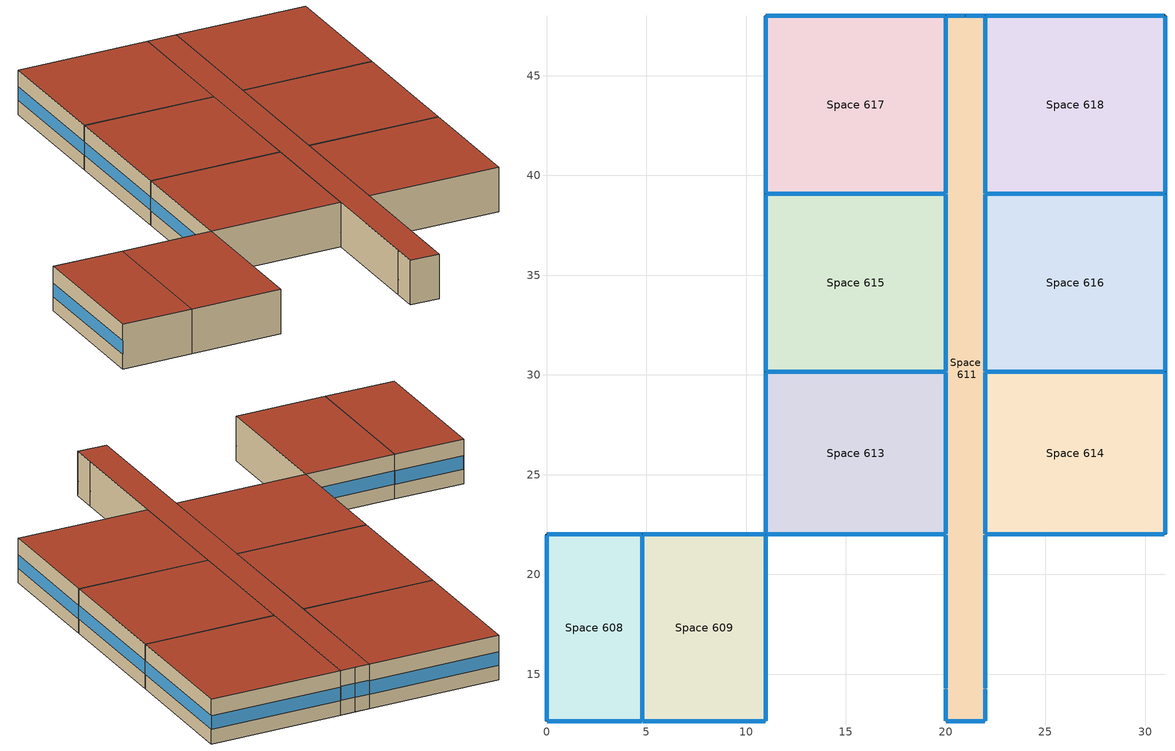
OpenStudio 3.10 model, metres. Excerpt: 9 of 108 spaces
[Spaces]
Space 608
 floor to Space 508: 4.81,22 4.81,12.64 0,12.64 0,22 z15.24
 wall outside: 4.81,22 0,22 0,12.64 z15.24:18.29
 wall to Space 607: 0,12.64 4.81,12.64 z15.24:18.29
 wall to Space 609: 4.81,12.64 4.81,22 z15.24:18.29
 window inside: 0.03,12.64 4.78,12.64 / 4.81,12.67 4.81,21.97 z16.24:17.16
 window: 4.78,22 0.03,22 / 0,21.97 0,12.67 z16.24:17.16
 roof outside: 4.81,12.64 4.81,22 0,22 0,12.64 z18.29
Space 609
 floor to Space 509: 11,22 11,12.64 4.81,12.64 4.81,22 z15.24
 wall outside: 11,22 4.81,22 z15.24:18.29
 wall to Space 607: 4.81,12.64 11,12.64 z15.24:18.29
 wall to Space 610: 11,12.64 11,22 z15.24:18.29
 window inside: 4.83,12.64 10.97,12.64 / 11,12.67 11,21.97 z16.24:17.16
 window: 10.97,22 4.83,22 z16.24:17.16
 roof outside: 11,12.64 11,22 4.81,22 4.81,12.64 z18.29
Space 611
 floor to Space 511: 22,48 22,12.64 20,12.64 20,48 z15.24
 wall outside: 22,48 21,48 20,48 z15.24:18.29
 wall to Space 607: 20,12.64 22,12.64 z15.24:18.29
 wall to Space 610: 20,22 20,14.28 20,12.64 z15.24:18.29
 wall to Space 613: 20,30.15 20,22 z15.24:18.29
 wall to Space 615: 20,39.07 20,30.15 z15.24:18.29
 wall to Space 617: 20,48 20,39.07 z15.24:18.29
 wall to Space 618: 22,39.07 22,48 z15.24:18.29
 wall to Space 616: 22,30.15 22,39.07 z15.24:18.29
 wall to Space 614: 22,22 22,30.15 z15.24:18.29
 wall to Space 612: 22,12.64 22,14.28 22,22 z15.24:18.29
 window inside: 22,30.17 22,39.05 / 20,30.12 20,22.03 / 20,39.05 20,30.17 / 20,47.97 20,39.1 / 22,22.03 22,30.12 / 22,14.31 22,21.97 / 20,21.97 20,14.31 / 22,39.1 22,47.97 z16.24:17.16; 22,12.67 22,14.25 / 20.03,12.64 21.97,12.64 / 20,14.25 20,12.67 z16.24:17.18
 window: 20.97,48 20.03,48 / 21.97,48 21.03,48 z16.24:17.2
 roof outside: 22,12.64 22,48 20,48 20,12.64 z18.29
Space 613
 floor to Space 513: 20,30.15 20,22 11,22 11,30.15 z15.24
 wall outside: 11,30.15 11,22 z15.24:18.29
 wall to Space 610: 11,22 20,22 z15.24:18.29
 wall to Space 615: 20,30.15 11,30.15 z15.24:18.29
 window inside: 19.97,30.15 11.03,30.15 / 11.03,22 19.97,22 z16.24:17.16
 window: 11,30.12 11,22.03 z16.24:17.16
 roof outside: 20,22 20,30.15 11,30.15 11,22 z18.29
Space 614
 floor to Space 514: 31,30.15 31,22 22,22 22,30.15 z15.24
 wall outside: 31,22 31,30.15 z15.24:18.29
 wall to Space 612: 22,22 31,22 z15.24:18.29
 wall to Space 616: 31,30.15 22,30.15 z15.24:18.29
 window: 31,22.03 31,30.12 z16.24:17.16
 window inside: 22.03,22 30.97,22 / 30.97,30.15 22.03,30.15 z16.24:17.16
 roof outside: 31,22 31,30.15 22,30.15 22,22 z18.29
Space 615
 floor to Space 515: 20,39.07 20,30.15 11,30.15 11,39.07 z15.24
 wall outside: 11,39.07 11,30.15 z15.24:18.29
 wall to Space 617: 20,39.07 11,39.07 z15.24:18.29
 window inside: 19.97,39.07 11.03,39.07 z16.24:17.16
 window: 11,39.05 11,30.17 z16.24:17.16
 roof outside: 20,30.15 20,39.07 11,39.07 11,30.15 z18.29
Space 616
 floor to Space 516: 31,39.07 31,30.15 22,30.15 22,39.07 z15.24
 wall outside: 31,30.15 31,39.07 z15.24:18.29
 wall to Space 618: 31,39.07 22,39.07 z15.24:18.29
 window: 31,30.17 31,39.05 z16.24:17.16
 window inside: 30.97,39.07 22.03,39.07 z16.24:17.16
 roof outside: 31,30.15 31,39.07 22,39.07 22,30.15 z18.29
Space 617
 floor to Space 517: 20,48 20,39.07 11,39.07 11,48 z15.24
 wall outside: 20,48 11,48 11,39.07 z15.24:18.29
 window: 11,47.97 11,39.1 / 19.97,48 11.03,48 z16.24:17.16
 roof outside: 20,39.07 20,48 11,48 11,39.07 z18.29
Space 618
 floor to Space 518: 31,48 31,39.07 22,39.07 22,48 z15.24
 wall outside: 31,39.07 31,48 22,48 z15.24:18.29
 window: 30.97,48 22.03,48 / 31,39.1 31,47.97 z16.24:17.16
 roof outside: 31,39.07 31,48 22,48 22,39.07 z18.29
[SizingPeriod:DesignDay] Barometric Pressure {Pa}=100893; Rain Indicator=No; Snow Indicator=No; Day of Month=21; Daylight Saving Time Indicator=No; Dry-Bulb Temperature Range Modifier Type=DefaultMultipliers
Name | Maximum Dry-Bulb Temperature {C} | Daily Dry-Bulb Temperature Range {deltaC} | Wind Speed {m/s} | Wind Direction {deg} | Month | Day Type | Humidity Condition Type | Wetbulb or DewPoint at Maximum Dry-Bulb {C} | Solar Model Indicator | ASHRAE Clear Sky Optical Depth for Beam Irradiance | ASHRAE Clear Sky Optical Depth for Diffuse Irradiance | Enthalpy at Maximum Dry-Bulb {J/kg} | Sky Clearness
Montreal Int'l Ann Clg .4% Condns WB=>MDB | 28.1 | 9.3 | 4.9 | 220 | 7 | SummerDesignDay | Wetbulb | 23.2 | ASHRAETau | 0.465 | 1.966
Montreal Int'l Ann Clg .4% Condns DP=>MDB | 26 | 9.3 | 4.9 | 220 | 7 | SummerDesignDay | Dewpoint | 21.6 | ASHRAETau | 0.465 | 1.966
Montreal Int'l Ann Clg .4% Condns Enth=>MDB | 28.1 | 9.3 | 4.9 | 220 | 7 | SummerDesignDay | Enthalpy | 23 | ASHRAETau | 0.465 | 1.966 | 69300
Montreal Int'l Ann Htg 99% Condns DB | -21.1 | 0 | 3.9 | 260 | 1 | WinterDesignDay | Wetbulb | -21.1 | ASHRAEClearSky |  |  |  | 0
Montreal Int'l Ann Hum_n 99% Condns DP=>MCDB | -20.6 | 0 | 3.9 | 260 | 1 | WinterDesignDay | Dewpoint | -27.9 | ASHRAEClearSky |  |  |  | 0
Montreal Int'l Ann Htg Wind 99% Condns WS=>MCDB | -7.9 | 0 | 11.5 | 260 | 1 | WinterDesignDay | Wetbulb | -7.9 | ASHRAEClearSky |  |  |  | 0
Montreal Int'l Ann Clg 1% Condns DB=>MWB | 28.5 | 9.3 | 4.9 | 220 | 7 | SummerDesignDay | Wetbulb | 21.1 | ASHRAETau | 0.465 | 1.966
Montreal Int'l Ann Clg 2% Condns DB=>MWB | 27.1 | 9.3 | 4.9 | 220 | 7 | SummerDesignDay | Wetbulb | 20.2 | ASHRAETau | 0.465 | 1.966
Montreal Int'l Ann Clg 1% Condns WB=>MDB | 26.6 | 9.3 | 4.9 | 220 | 7 | SummerDesignDay | Wetbulb | 22.2 | ASHRAETau | 0.465 | 1.966
Montreal Int'l Ann Clg 2% Condns WB=>MDB | 25.6 | 9.3 | 4.9 | 220 | 7 | SummerDesignDay | Wetbulb | 21.4 | ASHRAETau | 0.465 | 1.966
Montreal Int'l Ann Clg 1% Condns DP=>MDB | 25.2 | 9.3 | 4.9 | 220 | 7 | SummerDesignDay | Dewpoint | 20.7 | ASHRAETau | 0.465 | 1.966
Montreal Int'l Ann Clg 2% Condns DP=>MDB | 24.2 | 9.3 | 4.9 | 220 | 7 | SummerDesignDay | Dewpoint | 19.8 | ASHRAETau | 0.465 | 1.966
Montreal Int'l Ann Clg 1% Condns Enth=>MDB | 26.7 | 9.3 | 4.9 | 220 | 7 | SummerDesignDay | Enthalpy | 23 | ASHRAETau | 0.465 | 1.966 | 65500
Montreal Int'l Ann Clg 2% Condns Enth=>MDB | 25.6 | 9.3 | 4.9 | 220 | 7 | SummerDesignDay | Enthalpy | 23 | ASHRAETau | 0.465 | 1.966 | 62300
[Zone equipment]
Thermal Zone 90: Elec Baseboard 14, PTHP 14
Thermal Zone 91: Elec Baseboard 34, PTHP 34
Thermal Zone 92: Elec Baseboard 20, PTHP 20
Thermal Zone 93: Elec Baseboard 31, PTHP 31
Thermal Zone 94: Elec Baseboard 37, PTHP 37
Thermal Zone 95: Elec Baseboard 39, PTHP 39
Thermal Zone 96: Elec Baseboard 23, PTHP 23
Thermal Zone 97: Elec Baseboard 21, PTHP 21
Thermal Zone 98: Elec Baseboard 18, PTHP 18
Thermal Zone 99: Elec Baseboard 10, PTHP 10
Thermal Zone 100: Elec Baseboard 12, PTHP 127
Thermal Zone 101: Elec Baseboard 25, PTHP 124
Thermal Zone 102: Elec Baseboard 24, PTHP 125
Thermal Zone 103: Elec Baseboard 13, PTHP 126
Thermal Zone 104: Elec Baseboard 22, PTHP 123
Thermal Zone 105: Elec Baseboard 27, PTHP 111
Thermal Zone 106: Elec Baseboard 28, PTHP 110
Thermal Zone 107: Elec Baseboard 35, PTHP 109
Thermal Zone 108: Elec Baseboard 36, PTHP 108
[ZoneHVAC:Baseboard:Convective:Electric] Availability Schedule=Always On Discrete hvac_library; Nominal Capacity {W}=autosize; Efficiency=1
Elec Baseboard; Elec Baseboard 1; Elec Baseboard 2; Elec Baseboard 3; Elec Baseboard 4; Elec Baseboard 5; Elec Baseboard 6; Elec Baseboard 7; Elec Baseboard 8; Elec Baseboard 9; Elec Baseboard 10; Elec Baseboard 11; Elec Baseboard 12; Elec Baseboard 13; Elec Baseboard 14; Elec Baseboard 15; Elec Baseboard 16; Elec Baseboard 17; Elec Baseboard 18; Elec Baseboard 19; Elec Baseboard 20; Elec Baseboard 21; Elec Baseboard 22; Elec Baseboard 23; Elec Baseboard 24; Elec Baseboard 25; Elec Baseboard 26; Elec Baseboard 27; Elec Baseboard 28; Elec Baseboard 29; Elec Baseboard 30; Elec Baseboard 31; Elec Baseboard 32; Elec Baseboard 33; Elec Baseboard 34; Elec Baseboard 35; Elec Baseboard 36; Elec Baseboard 37; Elec Baseboard 38; Elec Baseboard 39; Elec Baseboard 40; Elec Baseboard 41; Elec Baseboard 42; Elec Baseboard 43; Elec Baseboard 44; Elec Baseboard 45; Elec Baseboard 46; Elec Baseboard 47; Elec Baseboard 48; Elec Baseboard 49; Elec Baseboard 50; Elec Baseboard 51; Elec Baseboard 52; Elec Baseboard 53; Elec Baseboard 54; Elec Baseboard 55; Elec Baseboard 56; Elec Baseboard 57; Elec Baseboard 58; Elec Baseboard 59; Elec Baseboard 60; Elec Baseboard 61; Elec Baseboard 62; Elec Baseboard 63; Elec Baseboard 64; Elec Baseboard 65; Elec Baseboard 66; Elec Baseboard 67; Elec Baseboard 68; Elec Baseboard 69; Elec Baseboard 70; Elec Baseboard 71; Elec Baseboard 72; Elec Baseboard 73; Elec Baseboard 74; Elec Baseboard 75; Elec Baseboard 76; Elec Baseboard 77; Elec Baseboard 78; Elec Baseboard 79; Elec Baseboard 80; Elec Baseboard 81; Elec Baseboard 82; Elec Baseboard 83; Elec Baseboard 84; Elec Baseboard 85; Elec Baseboard 86; Elec Baseboard 87; Elec Baseboard 88; Elec Baseboard 89; Elec Baseboard 90; Elec Baseboard 91; Elec Baseboard 92; Elec Baseboard 93; Elec Baseboard 94; Elec Baseboard 95; Elec Baseboard 96; Elec Baseboard 97; Elec Baseboard 98; Elec Baseboard 99; Elec Baseboard 100; Elec Baseboard 101; Elec Baseboard 102; Elec Baseboard 103; Elec Baseboard 104; Elec Baseboard 105; Elec Baseboard 106; Elec Baseboard 107
[ZoneHVAC:PackagedTerminalHeatPump] Availability Schedule=Always On Discrete hvac_library; Supply Air Flow Rate During Cooling Operation {m3/s}=Autosize; Supply Air Flow Rate During Heating Operation {m3/s}=Autosize; Supply Air Flow Rate When No Cooling or Heating is Needed {m3/s}=Autosize; No Load Supply Air Flow Rate Control Set To Low Speed=Yes; Outdoor Air Flow Rate During Cooling Operation {m3/s}=Autosize; Outdoor Air Flow Rate During Heating Operation {m3/s}=Autosize; Outdoor Air Flow Rate When No Cooling or Heating is Needed {m3/s}=Autosize; Maximum Supply Air Temperature from Supplemental Heater {C}=Autosize; Supply Air Fan Operating Mode Schedule=Always On Discrete hvac_library
Name | Supply Air Fan | Heating Coil | Cooling Coil | Supplemental Heating Coil
PTHP 1 | PTHP CV Fan 1 | PTHP 1 Spd DX Htg Coil 1 | PTHP 1 Spd DX Clg Coil 1 | PTHP Elec Htg Backup Coil 1
PTHP 2 | PTHP CV Fan 2 | PTHP 1 Spd DX Htg Coil 2 | PTHP 1 Spd DX Clg Coil 2 | PTHP Elec Htg Backup Coil 2
PTHP 3 | PTHP CV Fan 3 | PTHP 1 Spd DX Htg Coil 3 | PTHP 1 Spd DX Clg Coil 3 | PTHP Elec Htg Backup Coil 3
PTHP 4 | PTHP CV Fan 4 | PTHP 1 Spd DX Htg Coil 4 | PTHP 1 Spd DX Clg Coil 4 | PTHP Elec Htg Backup Coil 4
PTHP 5 | PTHP CV Fan 5 | PTHP 1 Spd DX Htg Coil 5 | PTHP 1 Spd DX Clg Coil 5 | PTHP Elec Htg Backup Coil 5
PTHP 6 | PTHP CV Fan 6 | PTHP 1 Spd DX Htg Coil 6 | PTHP 1 Spd DX Clg Coil 6 | PTHP Elec Htg Backup Coil 6
PTHP 7 | PTHP CV Fan 7 | PTHP 1 Spd DX Htg Coil 7 | PTHP 1 Spd DX Clg Coil 7 | PTHP Elec Htg Backup Coil 7
PTHP 8 | PTHP CV Fan 8 | PTHP 1 Spd DX Htg Coil 8 | PTHP 1 Spd DX Clg Coil 8 | PTHP Elec Htg Backup Coil 8
PTHP 9 | PTHP CV Fan 9 | PTHP 1 Spd DX Htg Coil 9 | PTHP 1 Spd DX Clg Coil 9 | PTHP Elec Htg Backup Coil 9
PTHP 10 | PTHP CV Fan 10 | PTHP 1 Spd DX Htg Coil 10 | PTHP 1 Spd DX Clg Coil 10 | PTHP Elec Htg Backup Coil 10
PTHP 11 | PTHP CV Fan 11 | PTHP 1 Spd DX Htg Coil 11 | PTHP 1 Spd DX Clg Coil 11 | PTHP Elec Htg Backup Coil 11
PTHP 14 | PTHP CV Fan 14 | PTHP 1 Spd DX Htg Coil 14 | PTHP 1 Spd DX Clg Coil 14 | PTHP Elec Htg Backup Coil 14
PTHP 15 | PTHP CV Fan 15 | PTHP 1 Spd DX Htg Coil 15 | PTHP 1 Spd DX Clg Coil 15 | PTHP Elec Htg Backup Coil 15
PTHP 16 | PTHP CV Fan 16 | PTHP 1 Spd DX Htg Coil 16 | PTHP 1 Spd DX Clg Coil 16 | PTHP Elec Htg Backup Coil 16
PTHP 17 | PTHP CV Fan 17 | PTHP 1 Spd DX Htg Coil 17 | PTHP 1 Spd DX Clg Coil 17 | PTHP Elec Htg Backup Coil 17
PTHP 18 | PTHP CV Fan 18 | PTHP 1 Spd DX Htg Coil 18 | PTHP 1 Spd DX Clg Coil 18 | PTHP Elec Htg Backup Coil 18
PTHP 19 | PTHP CV Fan 19 | PTHP 1 Spd DX Htg Coil 19 | PTHP 1 Spd DX Clg Coil 19 | PTHP Elec Htg Backup Coil 19
PTHP 20 | PTHP CV Fan 20 | PTHP 1 Spd DX Htg Coil 20 | PTHP 1 Spd DX Clg Coil 20 | PTHP Elec Htg Backup Coil 20
PTHP 21 | PTHP CV Fan 21 | PTHP 1 Spd DX Htg Coil 21 | PTHP 1 Spd DX Clg Coil 21 | PTHP Elec Htg Backup Coil 21
PTHP 23 | PTHP CV Fan 23 | PTHP 1 Spd DX Htg Coil 23 | PTHP 1 Spd DX Clg Coil 23 | PTHP Elec Htg Backup Coil 23
PTHP 26 | PTHP CV Fan 26 | PTHP 1 Spd DX Htg Coil 26 | PTHP 1 Spd DX Clg Coil 26 | PTHP Elec Htg Backup Coil 26
PTHP 29 | PTHP CV Fan 29 | PTHP 1 Spd DX Htg Coil 29 | PTHP 1 Spd DX Clg Coil 29 | PTHP Elec Htg Backup Coil 29
PTHP 30 | PTHP CV Fan 30 | PTHP 1 Spd DX Htg Coil 30 | PTHP 1 Spd DX Clg Coil 30 | PTHP Elec Htg Backup Coil 30
PTHP 31 | PTHP CV Fan 31 | PTHP 1 Spd DX Htg Coil 31 | PTHP 1 Spd DX Clg Coil 31 | PTHP Elec Htg Backup Coil 31
PTHP 32 | PTHP CV Fan 32 | PTHP 1 Spd DX Htg Coil 32 | PTHP 1 Spd DX Clg Coil 32 | PTHP Elec Htg Backup Coil 32
PTHP 33 | PTHP CV Fan 33 | PTHP 1 Spd DX Htg Coil 33 | PTHP 1 Spd DX Clg Coil 33 | PTHP Elec Htg Backup Coil 33
PTHP 34 | PTHP CV Fan 34 | PTHP 1 Spd DX Htg Coil 34 | PTHP 1 Spd DX Clg Coil 34 | PTHP Elec Htg Backup Coil 34
PTHP 37 | PTHP CV Fan 37 | PTHP 1 Spd DX Htg Coil 37 | PTHP 1 Spd DX Clg Coil 37 | PTHP Elec Htg Backup Coil 37
PTHP 38 | PTHP CV Fan 38 | PTHP 1 Spd DX Htg Coil 38 | PTHP 1 Spd DX Clg Coil 38 | PTHP Elec Htg Backup Coil 38
PTHP 39 | PTHP CV Fan 39 | PTHP 1 Spd DX Htg Coil 39 | PTHP 1 Spd DX Clg Coil 39 | PTHP Elec Htg Backup Coil 39
PTHP 40 | PTHP CV Fan 40 | PTHP 1 Spd DX Htg Coil 40 | PTHP 1 Spd DX Clg Coil 40 | PTHP Elec Htg Backup Coil 40
PTHP 41 | PTHP CV Fan 41 | PTHP 1 Spd DX Htg Coil 41 | PTHP 1 Spd DX Clg Coil 41 | PTHP Elec Htg Backup Coil 41
PTHP 42 | PTHP CV Fan 42 | PTHP 1 Spd DX Htg Coil 42 | PTHP 1 Spd DX Clg Coil 42 | PTHP Elec Htg Backup Coil 42
PTHP 43 | PTHP CV Fan 43 | PTHP 1 Spd DX Htg Coil 43 | PTHP 1 Spd DX Clg Coil 43 | PTHP Elec Htg Backup Coil 43
PTHP 44 | PTHP CV Fan 44 | PTHP 1 Spd DX Htg Coil 44 | PTHP 1 Spd DX Clg Coil 44 | PTHP Elec Htg Backup Coil 44
PTHP 46 | PTHP CV Fan 46 | PTHP 1 Spd DX Htg Coil 46 | PTHP 1 Spd DX Clg Coil 46 | PTHP Elec Htg Backup Coil 46
PTHP 47 | PTHP CV Fan 47 | PTHP 1 Spd DX Htg Coil 47 | PTHP 1 Spd DX Clg Coil 47 | PTHP Elec Htg Backup Coil 47
PTHP 48 | PTHP CV Fan 48 | PTHP 1 Spd DX Htg Coil 48 | PTHP 1 Spd DX Clg Coil 48 | PTHP Elec Htg Backup Coil 48
PTHP 49 | PTHP CV Fan 49 | PTHP 1 Spd DX Htg Coil 49 | PTHP 1 Spd DX Clg Coil 49 | PTHP Elec Htg Backup Coil 49
PTHP 50 | PTHP CV Fan 50 | PTHP 1 Spd DX Htg Coil 50 | PTHP 1 Spd DX Clg Coil 50 | PTHP Elec Htg Backup Coil 50
PTHP 52 | PTHP CV Fan 52 | PTHP 1 Spd DX Htg Coil 52 | PTHP 1 Spd DX Clg Coil 52 | PTHP Elec Htg Backup Coil 52
PTHP 53 | PTHP CV Fan 53 | PTHP 1 Spd DX Htg Coil 53 | PTHP 1 Spd DX Clg Coil 53 | PTHP Elec Htg Backup Coil 53
PTHP 57 | PTHP CV Fan 57 | PTHP 1 Spd DX Htg Coil 57 | PTHP 1 Spd DX Clg Coil 57 | PTHP Elec Htg Backup Coil 57
PTHP 58 | PTHP CV Fan 58 | PTHP 1 Spd DX Htg Coil 58 | PTHP 1 Spd DX Clg Coil 58 | PTHP Elec Htg Backup Coil 58
PTHP 59 | PTHP CV Fan 59 | PTHP 1 Spd DX Htg Coil 59 | PTHP 1 Spd DX Clg Coil 59 | PTHP Elec Htg Backup Coil 59
PTHP 60 | PTHP CV Fan 60 | PTHP 1 Spd DX Htg Coil 60 | PTHP 1 Spd DX Clg Coil 60 | PTHP Elec Htg Backup Coil 60
PTHP 61 | PTHP CV Fan 61 | PTHP 1 Spd DX Htg Coil 61 | PTHP 1 Spd DX Clg Coil 61 | PTHP Elec Htg Backup Coil 61
PTHP 62 | PTHP CV Fan 62 | PTHP 1 Spd DX Htg Coil 62 | PTHP 1 Spd DX Clg Coil 62 | PTHP Elec Htg Backup Coil 62
PTHP 63 | PTHP CV Fan 63 | PTHP 1 Spd DX Htg Coil 63 | PTHP 1 Spd DX Clg Coil 63 | PTHP Elec Htg Backup Coil 63
PTHP 64 | PTHP CV Fan 64 | PTHP 1 Spd DX Htg Coil 64 | PTHP 1 Spd DX Clg Coil 64 | PTHP Elec Htg Backup Coil 64
PTHP 65 | PTHP CV Fan 65 | PTHP 1 Spd DX Htg Coil 65 | PTHP 1 Spd DX Clg Coil 65 | PTHP Elec Htg Backup Coil 65
PTHP 66 | PTHP CV Fan 66 | PTHP 1 Spd DX Htg Coil 66 | PTHP 1 Spd DX Clg Coil 66 | PTHP Elec Htg Backup Coil 66
PTHP 67 | PTHP CV Fan 67 | PTHP 1 Spd DX Htg Coil 67 | PTHP 1 Spd DX Clg Coil 67 | PTHP Elec Htg Backup Coil 67
PTHP 69 | PTHP CV Fan 69 | PTHP 1 Spd DX Htg Coil 69 | PTHP 1 Spd DX Clg Coil 69 | PTHP Elec Htg Backup Coil 69
PTHP 70 | PTHP CV Fan 70 | PTHP 1 Spd DX Htg Coil 70 | PTHP 1 Spd DX Clg Coil 70 | PTHP Elec Htg Backup Coil 70
PTHP 71 | PTHP CV Fan 71 | PTHP 1 Spd DX Htg Coil 71 | PTHP 1 Spd DX Clg Coil 71 | PTHP Elec Htg Backup Coil 71
PTHP 73 | PTHP CV Fan 73 | PTHP 1 Spd DX Htg Coil 73 | PTHP 1 Spd DX Clg Coil 73 | PTHP Elec Htg Backup Coil 73
PTHP 74 | PTHP CV Fan 74 | PTHP 1 Spd DX Htg Coil 74 | PTHP 1 Spd DX Clg Coil 74 | PTHP Elec Htg Backup Coil 74
PTHP 77 | PTHP CV Fan 77 | PTHP 1 Spd DX Htg Coil 77 | PTHP 1 Spd DX Clg Coil 77 | PTHP Elec Htg Backup Coil 77
PTHP 78 | PTHP CV Fan 78 | PTHP 1 Spd DX Htg Coil 78 | PTHP 1 Spd DX Clg Coil 78 | PTHP Elec Htg Backup Coil 78
PTHP 79 | PTHP CV Fan 79 | PTHP 1 Spd DX Htg Coil 79 | PTHP 1 Spd DX Clg Coil 79 | PTHP Elec Htg Backup Coil 79
PTHP 81 | PTHP CV Fan 81 | PTHP 1 Spd DX Htg Coil 81 | PTHP 1 Spd DX Clg Coil 81 | PTHP Elec Htg Backup Coil 81
PTHP 82 | PTHP CV Fan 82 | PTHP 1 Spd DX Htg Coil 82 | PTHP 1 Spd DX Clg Coil 82 | PTHP Elec Htg Backup Coil 82
PTHP 83 | PTHP CV Fan 83 | PTHP 1 Spd DX Htg Coil 83 | PTHP 1 Spd DX Clg Coil 83 | PTHP Elec Htg Backup Coil 83
PTHP 84 | PTHP CV Fan 84 | PTHP 1 Spd DX Htg Coil 84 | PTHP 1 Spd DX Clg Coil 84 | PTHP Elec Htg Backup Coil 84
PTHP 85 | PTHP CV Fan 85 | PTHP 1 Spd DX Htg Coil 85 | PTHP 1 Spd DX Clg Coil 85 | PTHP Elec Htg Backup Coil 85
PTHP 87 | PTHP CV Fan 87 | PTHP 1 Spd DX Htg Coil 87 | PTHP 1 Spd DX Clg Coil 87 | PTHP Elec Htg Backup Coil 87
PTHP 88 | PTHP CV Fan 88 | PTHP 1 Spd DX Htg Coil 88 | PTHP 1 Spd DX Clg Coil 88 | PTHP Elec Htg Backup Coil 88
PTHP 89 | PTHP CV Fan 89 | PTHP 1 Spd DX Htg Coil 89 | PTHP 1 Spd DX Clg Coil 89 | PTHP Elec Htg Backup Coil 89
PTHP 90 | PTHP CV Fan 90 | PTHP 1 Spd DX Htg Coil 90 | PTHP 1 Spd DX Clg Coil 90 | PTHP Elec Htg Backup Coil 90
PTHP 91 | PTHP CV Fan 91 | PTHP 1 Spd DX Htg Coil 91 | PTHP 1 Spd DX Clg Coil 91 | PTHP Elec Htg Backup Coil 91
PTHP 92 | PTHP CV Fan 92 | PTHP 1 Spd DX Htg Coil 92 | PTHP 1 Spd DX Clg Coil 92 | PTHP Elec Htg Backup Coil 92
PTHP 93 | PTHP CV Fan 93 | PTHP 1 Spd DX Htg Coil 93 | PTHP 1 Spd DX Clg Coil 93 | PTHP Elec Htg Backup Coil 93
PTHP 94 | PTHP CV Fan 94 | PTHP 1 Spd DX Htg Coil 94 | PTHP 1 Spd DX Clg Coil 94 | PTHP Elec Htg Backup Coil 94
PTHP 95 | PTHP CV Fan 95 | PTHP 1 Spd DX Htg Coil 95 | PTHP 1 Spd DX Clg Coil 95 | PTHP Elec Htg Backup Coil 95
PTHP 96 | PTHP CV Fan 96 | PTHP 1 Spd DX Htg Coil 96 | PTHP 1 Spd DX Clg Coil 96 | PTHP Elec Htg Backup Coil 96
PTHP 97 | PTHP CV Fan 97 | PTHP 1 Spd DX Htg Coil 97 | PTHP 1 Spd DX Clg Coil 97 | PTHP Elec Htg Backup Coil 97
PTHP 98 | PTHP CV Fan 98 | PTHP 1 Spd DX Htg Coil 98 | PTHP 1 Spd DX Clg Coil 98 | PTHP Elec Htg Backup Coil 98
PTHP 99 | PTHP CV Fan 99 | PTHP 1 Spd DX Htg Coil 99 | PTHP 1 Spd DX Clg Coil 99 | PTHP Elec Htg Backup Coil 99
PTHP 100 | PTHP CV Fan 100 | PTHP 1 Spd DX Htg Coil 100 | PTHP 1 Spd DX Clg Coil 100 | PTHP Elec Htg Backup Coil 100
PTHP 101 | PTHP CV Fan 101 | PTHP 1 Spd DX Htg Coil 101 | PTHP 1 Spd DX Clg Coil 101 | PTHP Elec Htg Backup Coil 101
PTHP 102 | PTHP CV Fan 102 | PTHP 1 Spd DX Htg Coil 102 | PTHP 1 Spd DX Clg Coil 102 | PTHP Elec Htg Backup Coil 102
PTHP 103 | PTHP CV Fan 103 | PTHP 1 Spd DX Htg Coil 103 | PTHP 1 Spd DX Clg Coil 103 | PTHP Elec Htg Backup Coil 103
PTHP 104 | PTHP CV Fan 104 | PTHP 1 Spd DX Htg Coil 104 | PTHP 1 Spd DX Clg Coil 104 | PTHP Elec Htg Backup Coil 104
PTHP 105 | PTHP CV Fan 105 | PTHP 1 Spd DX Htg Coil 105 | PTHP 1 Spd DX Clg Coil 105 | PTHP Elec Htg Backup Coil 105
PTHP 106 | PTHP CV Fan 106 | PTHP 1 Spd DX Htg Coil 106 | PTHP 1 Spd DX Clg Coil 106 | PTHP Elec Htg Backup Coil 106
PTHP 107 | PTHP CV Fan 107 | PTHP 1 Spd DX Htg Coil 107 | PTHP 1 Spd DX Clg Coil 107 | PTHP Elec Htg Backup Coil 107
PTHP | PTHP CV Fan | PTHP 1 Spd DX Htg Coil | PTHP 1 Spd DX Clg Coil | PTHP Elec Htg Backup Coil
PTHP 108 | PTHP CV Fan 108 | PTHP 1 Spd DX Htg Coil 108 | PTHP 1 Spd DX Clg Coil 108 | PTHP Elec Htg Backup Coil 108
PTHP 109 | PTHP CV Fan 109 | PTHP 1 Spd DX Htg Coil 109 | PTHP 1 Spd DX Clg Coil 109 | PTHP Elec Htg Backup Coil 109
PTHP 110 | PTHP CV Fan 110 | PTHP 1 Spd DX Htg Coil 110 | PTHP 1 Spd DX Clg Coil 110 | PTHP Elec Htg Backup Coil 110
PTHP 111 | PTHP CV Fan 111 | PTHP 1 Spd DX Htg Coil 111 | PTHP 1 Spd DX Clg Coil 111 | PTHP Elec Htg Backup Coil 111
PTHP 112 | PTHP CV Fan 112 | PTHP 1 Spd DX Htg Coil 112 | PTHP 1 Spd DX Clg Coil 112 | PTHP Elec Htg Backup Coil 112
PTHP 113 | PTHP CV Fan 113 | PTHP 1 Spd DX Htg Coil 113 | PTHP 1 Spd DX Clg Coil 113 | PTHP Elec Htg Backup Coil 113
PTHP 114 | PTHP CV Fan 114 | PTHP 1 Spd DX Htg Coil 114 | PTHP 1 Spd DX Clg Coil 114 | PTHP Elec Htg Backup Coil 114
PTHP 115 | PTHP CV Fan 115 | PTHP 1 Spd DX Htg Coil 115 | PTHP 1 Spd DX Clg Coil 115 | PTHP Elec Htg Backup Coil 115
PTHP 116 | PTHP CV Fan 116 | PTHP 1 Spd DX Htg Coil 116 | PTHP 1 Spd DX Clg Coil 116 | PTHP Elec Htg Backup Coil 116
PTHP 117 | PTHP CV Fan 117 | PTHP 1 Spd DX Htg Coil 117 | PTHP 1 Spd DX Clg Coil 117 | PTHP Elec Htg Backup Coil 117
PTHP 118 | PTHP CV Fan 118 | PTHP 1 Spd DX Htg Coil 118 | PTHP 1 Spd DX Clg Coil 118 | PTHP Elec Htg Backup Coil 118
PTHP 119 | PTHP CV Fan 119 | PTHP 1 Spd DX Htg Coil 119 | PTHP 1 Spd DX Clg Coil 119 | PTHP Elec Htg Backup Coil 119
PTHP 120 | PTHP CV Fan 120 | PTHP 1 Spd DX Htg Coil 120 | PTHP 1 Spd DX Clg Coil 120 | PTHP Elec Htg Backup Coil 120
PTHP 121 | PTHP CV Fan 121 | PTHP 1 Spd DX Htg Coil 121 | PTHP 1 Spd DX Clg Coil 121 | PTHP Elec Htg Backup Coil 121
PTHP 122 | PTHP CV Fan 122 | PTHP 1 Spd DX Htg Coil 122 | PTHP 1 Spd DX Clg Coil 122 | PTHP Elec Htg Backup Coil 122
PTHP 123 | PTHP CV Fan 123 | PTHP 1 Spd DX Htg Coil 123 | PTHP 1 Spd DX Clg Coil 123 | PTHP Elec Htg Backup Coil 123
PTHP 124 | PTHP CV Fan 124 | PTHP 1 Spd DX Htg Coil 124 | PTHP 1 Spd DX Clg Coil 124 | PTHP Elec Htg Backup Coil 124
PTHP 125 | PTHP CV Fan 125 | PTHP 1 Spd DX Htg Coil 125 | PTHP 1 Spd DX Clg Coil 125 | PTHP Elec Htg Backup Coil 125
PTHP 126 | PTHP CV Fan 126 | PTHP 1 Spd DX Htg Coil 126 | PTHP 1 Spd DX Clg Coil 126 | PTHP Elec Htg Backup Coil 126
PTHP 127 | PTHP CV Fan 127 | PTHP 1 Spd DX Htg Coil 127 | PTHP 1 Spd DX Clg Coil 127 | PTHP Elec Htg Backup Coil 127
[Fan:ConstantVolume] Availability Schedule=Always On Discrete hvac_library; Maximum Flow Rate {m3/s}=AutoSize
PTHP CV Fan 1; PTHP CV Fan 2; PTHP CV Fan 3; PTHP CV Fan 4; PTHP CV Fan 5; PTHP CV Fan 6; PTHP CV Fan 7; PTHP CV Fan 8; PTHP CV Fan 9; PTHP CV Fan 10; PTHP CV Fan 11; PTHP CV Fan 14; PTHP CV Fan 15; PTHP CV Fan 16; PTHP CV Fan 17; PTHP CV Fan 18; PTHP CV Fan 19; PTHP CV Fan 20; PTHP CV Fan 21; PTHP CV Fan 23; PTHP CV Fan 26; PTHP CV Fan 29; PTHP CV Fan 30; PTHP CV Fan 31; PTHP CV Fan 32; PTHP CV Fan 33; PTHP CV Fan 34; PTHP CV Fan 37; PTHP CV Fan 38; PTHP CV Fan 39; PTHP CV Fan 40; PTHP CV Fan 41; PTHP CV Fan 42; PTHP CV Fan 43; PTHP CV Fan 44; PTHP CV Fan 46; PTHP CV Fan 47; PTHP CV Fan 48; PTHP CV Fan 49; PTHP CV Fan 50; PTHP CV Fan 52; PTHP CV Fan 53; PTHP CV Fan 57; PTHP CV Fan 58; PTHP CV Fan 59; PTHP CV Fan 60; PTHP CV Fan 61; PTHP CV Fan 62; PTHP CV Fan 63; PTHP CV Fan 64; PTHP CV Fan 65; PTHP CV Fan 66; PTHP CV Fan 67; PTHP CV Fan 69; PTHP CV Fan 70; PTHP CV Fan 71; PTHP CV Fan 73; PTHP CV Fan 74; PTHP CV Fan 77; PTHP CV Fan 78; PTHP CV Fan 79; PTHP CV Fan 81; PTHP CV Fan 82; PTHP CV Fan 83; PTHP CV Fan 84; PTHP CV Fan 85; PTHP CV Fan 87; PTHP CV Fan 88; PTHP CV Fan 89; PTHP CV Fan 90; PTHP CV Fan 91; PTHP CV Fan 92; PTHP CV Fan 93; PTHP CV Fan 94; PTHP CV Fan 95; PTHP CV Fan 96; PTHP CV Fan 97; PTHP CV Fan 98; PTHP CV Fan 99; PTHP CV Fan 100; PTHP CV Fan 101; PTHP CV Fan 102; PTHP CV Fan 103; PTHP CV Fan 104; PTHP CV Fan 105; PTHP CV Fan 106; PTHP CV Fan 107; PTHP CV Fan; PTHP CV Fan 108; PTHP CV Fan 109; PTHP CV Fan 110; PTHP CV Fan 111; PTHP CV Fan 112; PTHP CV Fan 113; PTHP CV Fan 114; PTHP CV Fan 115; PTHP CV Fan 116; PTHP CV Fan 117; PTHP CV Fan 118; PTHP CV Fan 119; PTHP CV Fan 120; PTHP CV Fan 121; PTHP CV Fan 122; PTHP CV Fan 123; PTHP CV Fan 124; PTHP CV Fan 125; PTHP CV Fan 126; PTHP CV Fan 127
[Coil:Heating:DX:SingleSpeed] Availability Schedule=Always On Discrete hvac_library; Rated Total Heating Capacity {W}=2.22045e-16; Rated COP {W/W}=5; Rated Air Flow Rate {m3/s}=Autosize; Rated Supply Fan Power Per Volume Flow Rate 2017 {W/(m3/s)}=773.3; Rated Supply Fan Power Per Volume Flow Rate 2023 {W/(m3/s)}=934.4; Total Heating Capacity Function of Temperature Curve=OS:Curve:Biquadratic 11; Total Heating Capacity Function of Flow Fraction Curve=OS:Curve:Quadratic 14; Energy Input Ratio Function of Temperature Curve=OS:Curve:Biquadratic 12; Energy Input Ratio Function of Flow Fraction Curve=OS:Curve:Quadratic 15; Part Load Fraction Correlation Curve=OS:Curve:Quadratic 16; Defrost Strategy=Resistive; Defrost Control=Timed; Defrost Time Period Fraction=0.166667; Resistive Defrost Heater Capacity {W}=2000
PTHP 1 Spd DX Htg Coil 1; PTHP 1 Spd DX Htg Coil 2; PTHP 1 Spd DX Htg Coil 3; PTHP 1 Spd DX Htg Coil 4; PTHP 1 Spd DX Htg Coil 5; PTHP 1 Spd DX Htg Coil 6; PTHP 1 Spd DX Htg Coil 7; PTHP 1 Spd DX Htg Coil 8; PTHP 1 Spd DX Htg Coil 9; PTHP 1 Spd DX Htg Coil 10; PTHP 1 Spd DX Htg Coil 11; PTHP 1 Spd DX Htg Coil 14; PTHP 1 Spd DX Htg Coil 15; PTHP 1 Spd DX Htg Coil 16; PTHP 1 Spd DX Htg Coil 17; PTHP 1 Spd DX Htg Coil 18; PTHP 1 Spd DX Htg Coil 19; PTHP 1 Spd DX Htg Coil 20; PTHP 1 Spd DX Htg Coil 21; PTHP 1 Spd DX Htg Coil 23; PTHP 1 Spd DX Htg Coil 26; PTHP 1 Spd DX Htg Coil 29; PTHP 1 Spd DX Htg Coil 30; PTHP 1 Spd DX Htg Coil 31; PTHP 1 Spd DX Htg Coil 32; PTHP 1 Spd DX Htg Coil 33; PTHP 1 Spd DX Htg Coil 34; PTHP 1 Spd DX Htg Coil 37; PTHP 1 Spd DX Htg Coil 38; PTHP 1 Spd DX Htg Coil 39; PTHP 1 Spd DX Htg Coil 40; PTHP 1 Spd DX Htg Coil 41; PTHP 1 Spd DX Htg Coil 42; PTHP 1 Spd DX Htg Coil 43; PTHP 1 Spd DX Htg Coil 44; PTHP 1 Spd DX Htg Coil 46; PTHP 1 Spd DX Htg Coil 47; PTHP 1 Spd DX Htg Coil 48; PTHP 1 Spd DX Htg Coil 49; PTHP 1 Spd DX Htg Coil 50; PTHP 1 Spd DX Htg Coil 52; PTHP 1 Spd DX Htg Coil 53; PTHP 1 Spd DX Htg Coil 57; PTHP 1 Spd DX Htg Coil 58; PTHP 1 Spd DX Htg Coil 59; PTHP 1 Spd DX Htg Coil 60; PTHP 1 Spd DX Htg Coil 61; PTHP 1 Spd DX Htg Coil 62; PTHP 1 Spd DX Htg Coil 63; PTHP 1 Spd DX Htg Coil 64; PTHP 1 Spd DX Htg Coil 65; PTHP 1 Spd DX Htg Coil 66; PTHP 1 Spd DX Htg Coil 67; PTHP 1 Spd DX Htg Coil 69; PTHP 1 Spd DX Htg Coil 70; PTHP 1 Spd DX Htg Coil 71; PTHP 1 Spd DX Htg Coil 73; PTHP 1 Spd DX Htg Coil 74; PTHP 1 Spd DX Htg Coil 77; PTHP 1 Spd DX Htg Coil 78; PTHP 1 Spd DX Htg Coil 79; PTHP 1 Spd DX Htg Coil 81; PTHP 1 Spd DX Htg Coil 82; PTHP 1 Spd DX Htg Coil 83; PTHP 1 Spd DX Htg Coil 84; PTHP 1 Spd DX Htg Coil 85; PTHP 1 Spd DX Htg Coil 87; PTHP 1 Spd DX Htg Coil 88; PTHP 1 Spd DX Htg Coil 89; PTHP 1 Spd DX Htg Coil 90; PTHP 1 Spd DX Htg Coil 91; PTHP 1 Spd DX Htg Coil 92; PTHP 1 Spd DX Htg Coil 93; PTHP 1 Spd DX Htg Coil 94; PTHP 1 Spd DX Htg Coil 95; PTHP 1 Spd DX Htg Coil 96; PTHP 1 Spd DX Htg Coil 97; PTHP 1 Spd DX Htg Coil 98; PTHP 1 Spd DX Htg Coil 99; PTHP 1 Spd DX Htg Coil 100; PTHP 1 Spd DX Htg Coil 101; PTHP 1 Spd DX Htg Coil 102; PTHP 1 Spd DX Htg Coil 103; PTHP 1 Spd DX Htg Coil 104; PTHP 1 Spd DX Htg Coil 105; PTHP 1 Spd DX Htg Coil 106; PTHP 1 Spd DX Htg Coil 107; PTHP 1 Spd DX Htg Coil; PTHP 1 Spd DX Htg Coil 108; PTHP 1 Spd DX Htg Coil 109; PTHP 1 Spd DX Htg Coil 110; PTHP 1 Spd DX Htg Coil 111; PTHP 1 Spd DX Htg Coil 112; PTHP 1 Spd DX Htg Coil 113; PTHP 1 Spd DX Htg Coil 114; PTHP 1 Spd DX Htg Coil 115; PTHP 1 Spd DX Htg Coil 116; PTHP 1 Spd DX Htg Coil 117; PTHP 1 Spd DX Htg Coil 118; PTHP 1 Spd DX Htg Coil 119; PTHP 1 Spd DX Htg Coil 120; PTHP 1 Spd DX Htg Coil 121; PTHP 1 Spd DX Htg Coil 122; PTHP 1 Spd DX Htg Coil 123; PTHP 1 Spd DX Htg Coil 124; PTHP 1 Spd DX Htg Coil 125; PTHP 1 Spd DX Htg Coil 126; PTHP 1 Spd DX Htg Coil 127
[Coil:Cooling:DX:SingleSpeed] Availability Schedule=Always On Discrete hvac_library; Rated Total Cooling Capacity {W}=Autosize; Rated Sensible Heat Ratio=Autosize; Rated COP {W/W}=3; Rated Air Flow Rate {m3/s}=Autosize; Rated Evaporator Fan Power Per Volume Flow Rate 2017 {W/(m3/s)}=773.3; Rated Evaporator Fan Power Per Volume Flow Rate 2023 {W/(m3/s)}=934.4; Total Cooling Capacity Function of Temperature Curve=OS:Curve:Biquadratic 9; Total Cooling Capacity Function of Flow Fraction Curve=OS:Curve:Quadratic 11; Energy Input Ratio Function of Temperature Curve=OS:Curve:Biquadratic 10; Energy Input Ratio Function of Flow Fraction Curve=OS:Curve:Quadratic 12; Part Load Fraction Correlation Curve=OS:Curve:Quadratic 13; Minimum Outdoor Dry-Bulb Temperature for Compressor Operation {C}=-25; Nominal Time for Condensate Removal to Begin {s}=0; Ratio of Initial Moisture Evaporation Rate and Steady State Latent Capacity=0; Maximum Cycling Rate {cycles/hr}=0; Latent Capacity Time Constant {s}=0; Condenser Type=AirCooled; Evaporative Condenser Effectiveness=0; Evaporative Condenser Air Flow Rate {m3/s}=Autosize; Evaporative Condenser Pump Rated Power Consumption {W}=Autosize; Crankcase Heater Capacity {W}=0; Maximum Outdoor Dry-Bulb Temperature for Crankcase Heater Operation {C}=0; Basin Heater Capacity {W/K}=0; Basin Heater Setpoint Temperature {C}=10
PTHP 1 Spd DX Clg Coil 1; PTHP 1 Spd DX Clg Coil 2; PTHP 1 Spd DX Clg Coil 3; PTHP 1 Spd DX Clg Coil 4; PTHP 1 Spd DX Clg Coil 5; PTHP 1 Spd DX Clg Coil 6; PTHP 1 Spd DX Clg Coil 7; PTHP 1 Spd DX Clg Coil 8; PTHP 1 Spd DX Clg Coil 9; PTHP 1 Spd DX Clg Coil 10; PTHP 1 Spd DX Clg Coil 11; PTHP 1 Spd DX Clg Coil 14; PTHP 1 Spd DX Clg Coil 15; PTHP 1 Spd DX Clg Coil 16; PTHP 1 Spd DX Clg Coil 17; PTHP 1 Spd DX Clg Coil 18; PTHP 1 Spd DX Clg Coil 19; PTHP 1 Spd DX Clg Coil 20; PTHP 1 Spd DX Clg Coil 21; PTHP 1 Spd DX Clg Coil 23; PTHP 1 Spd DX Clg Coil 26; PTHP 1 Spd DX Clg Coil 29; PTHP 1 Spd DX Clg Coil 30; PTHP 1 Spd DX Clg Coil 31; PTHP 1 Spd DX Clg Coil 32; PTHP 1 Spd DX Clg Coil 33; PTHP 1 Spd DX Clg Coil 34; PTHP 1 Spd DX Clg Coil 37; PTHP 1 Spd DX Clg Coil 38; PTHP 1 Spd DX Clg Coil 39; PTHP 1 Spd DX Clg Coil 40; PTHP 1 Spd DX Clg Coil 41; PTHP 1 Spd DX Clg Coil 42; PTHP 1 Spd DX Clg Coil 43; PTHP 1 Spd DX Clg Coil 44; PTHP 1 Spd DX Clg Coil 46; PTHP 1 Spd DX Clg Coil 47; PTHP 1 Spd DX Clg Coil 48; PTHP 1 Spd DX Clg Coil 49; PTHP 1 Spd DX Clg Coil 50; PTHP 1 Spd DX Clg Coil 52; PTHP 1 Spd DX Clg Coil 53; PTHP 1 Spd DX Clg Coil 57; PTHP 1 Spd DX Clg Coil 58; PTHP 1 Spd DX Clg Coil 59; PTHP 1 Spd DX Clg Coil 60; PTHP 1 Spd DX Clg Coil 61; PTHP 1 Spd DX Clg Coil 62; PTHP 1 Spd DX Clg Coil 63; PTHP 1 Spd DX Clg Coil 64; PTHP 1 Spd DX Clg Coil 65; PTHP 1 Spd DX Clg Coil 66; PTHP 1 Spd DX Clg Coil 67; PTHP 1 Spd DX Clg Coil 69; PTHP 1 Spd DX Clg Coil 70; PTHP 1 Spd DX Clg Coil 71; PTHP 1 Spd DX Clg Coil 73; PTHP 1 Spd DX Clg Coil 74; PTHP 1 Spd DX Clg Coil 77; PTHP 1 Spd DX Clg Coil 78; PTHP 1 Spd DX Clg Coil 79; PTHP 1 Spd DX Clg Coil 81; PTHP 1 Spd DX Clg Coil 82; PTHP 1 Spd DX Clg Coil 83; PTHP 1 Spd DX Clg Coil 84; PTHP 1 Spd DX Clg Coil 85; PTHP 1 Spd DX Clg Coil 87; PTHP 1 Spd DX Clg Coil 88; PTHP 1 Spd DX Clg Coil 89; PTHP 1 Spd DX Clg Coil 90; PTHP 1 Spd DX Clg Coil 91; PTHP 1 Spd DX Clg Coil 92; PTHP 1 Spd DX Clg Coil 93; PTHP 1 Spd DX Clg Coil 94; PTHP 1 Spd DX Clg Coil 95; PTHP 1 Spd DX Clg Coil 96; PTHP 1 Spd DX Clg Coil 97; PTHP 1 Spd DX Clg Coil 98; PTHP 1 Spd DX Clg Coil 99; PTHP 1 Spd DX Clg Coil 100; PTHP 1 Spd DX Clg Coil 101; PTHP 1 Spd DX Clg Coil 102; PTHP 1 Spd DX Clg Coil 103; PTHP 1 Spd DX Clg Coil 104; PTHP 1 Spd DX Clg Coil 105; PTHP 1 Spd DX Clg Coil 106; PTHP 1 Spd DX Clg Coil 107; PTHP 1 Spd DX Clg Coil; PTHP 1 Spd DX Clg Coil 108; PTHP 1 Spd DX Clg Coil 109; PTHP 1 Spd DX Clg Coil 110; PTHP 1 Spd DX Clg Coil 111; PTHP 1 Spd DX Clg Coil 112; PTHP 1 Spd DX Clg Coil 113; PTHP 1 Spd DX Clg Coil 114; PTHP 1 Spd DX Clg Coil 115; PTHP 1 Spd DX Clg Coil 116; PTHP 1 Spd DX Clg Coil 117; PTHP 1 Spd DX Clg Coil 118; PTHP 1 Spd DX Clg Coil 119; PTHP 1 Spd DX Clg Coil 120; PTHP 1 Spd DX Clg Coil 121; PTHP 1 Spd DX Clg Coil 122; PTHP 1 Spd DX Clg Coil 123; PTHP 1 Spd DX Clg Coil 124; PTHP 1 Spd DX Clg Coil 125; PTHP 1 Spd DX Clg Coil 126; PTHP 1 Spd DX Clg Coil 127
[Coil:Heating:Electric] Availability Schedule=Always On Discrete hvac_library
PTHP Elec Htg Backup Coil 1; PTHP Elec Htg Backup Coil 2; PTHP Elec Htg Backup Coil 3; PTHP Elec Htg Backup Coil 4; PTHP Elec Htg Backup Coil 5; PTHP Elec Htg Backup Coil 6; PTHP Elec Htg Backup Coil 7; PTHP Elec Htg Backup Coil 8; PTHP Elec Htg Backup Coil 9; PTHP Elec Htg Backup Coil 10; PTHP Elec Htg Backup Coil 11; PTHP Elec Htg Backup Coil 14; PTHP Elec Htg Backup Coil 15; PTHP Elec Htg Backup Coil 16; PTHP Elec Htg Backup Coil 17; PTHP Elec Htg Backup Coil 18; PTHP Elec Htg Backup Coil 19; PTHP Elec Htg Backup Coil 20; PTHP Elec Htg Backup Coil 21; PTHP Elec Htg Backup Coil 23; PTHP Elec Htg Backup Coil 26; PTHP Elec Htg Backup Coil 29; PTHP Elec Htg Backup Coil 30; PTHP Elec Htg Backup Coil 31; PTHP Elec Htg Backup Coil 32; PTHP Elec Htg Backup Coil 33; PTHP Elec Htg Backup Coil 34; PTHP Elec Htg Backup Coil 37; PTHP Elec Htg Backup Coil 38; PTHP Elec Htg Backup Coil 39; PTHP Elec Htg Backup Coil 40; PTHP Elec Htg Backup Coil 41; PTHP Elec Htg Backup Coil 42; PTHP Elec Htg Backup Coil 43; PTHP Elec Htg Backup Coil 44; PTHP Elec Htg Backup Coil 46; PTHP Elec Htg Backup Coil 47; PTHP Elec Htg Backup Coil 48; PTHP Elec Htg Backup Coil 49; PTHP Elec Htg Backup Coil 50; PTHP Elec Htg Backup Coil 52; PTHP Elec Htg Backup Coil 53; PTHP Elec Htg Backup Coil 57; PTHP Elec Htg Backup Coil 58; PTHP Elec Htg Backup Coil 59; PTHP Elec Htg Backup Coil 60; PTHP Elec Htg Backup Coil 61; PTHP Elec Htg Backup Coil 62; PTHP Elec Htg Backup Coil 63; PTHP Elec Htg Backup Coil 64; PTHP Elec Htg Backup Coil 65; PTHP Elec Htg Backup Coil 66; PTHP Elec Htg Backup Coil 67; PTHP Elec Htg Backup Coil 69; PTHP Elec Htg Backup Coil 70; PTHP Elec Htg Backup Coil 71; PTHP Elec Htg Backup Coil 73; PTHP Elec Htg Backup Coil 74; PTHP Elec Htg Backup Coil 77; PTHP Elec Htg Backup Coil 78; PTHP Elec Htg Backup Coil 79; PTHP Elec Htg Backup Coil 81; PTHP Elec Htg Backup Coil 82; PTHP Elec Htg Backup Coil 83; PTHP Elec Htg Backup Coil 84; PTHP Elec Htg Backup Coil 85; PTHP Elec Htg Backup Coil 87; PTHP Elec Htg Backup Coil 88; PTHP Elec Htg Backup Coil 89; PTHP Elec Htg Backup Coil 90; PTHP Elec Htg Backup Coil 91; PTHP Elec Htg Backup Coil 92; PTHP Elec Htg Backup Coil 93; PTHP Elec Htg Backup Coil 94; PTHP Elec Htg Backup Coil 95; PTHP Elec Htg Backup Coil 96; PTHP Elec Htg Backup Coil 97; PTHP Elec Htg Backup Coil 98; PTHP Elec Htg Backup Coil 99; PTHP Elec Htg Backup Coil 100; PTHP Elec Htg Backup Coil 101; PTHP Elec Htg Backup Coil 102; PTHP Elec Htg Backup Coil 103; PTHP Elec Htg Backup Coil 104; PTHP Elec Htg Backup Coil 105; PTHP Elec Htg Backup Coil 106; PTHP Elec Htg Backup Coil 107; PTHP Elec Htg Backup Coil; PTHP Elec Htg Backup Coil 108; PTHP Elec Htg Backup Coil 109; PTHP Elec Htg Backup Coil 110; PTHP Elec Htg Backup Coil 111; PTHP Elec Htg Backup Coil 112; PTHP Elec Htg Backup Coil 113; PTHP Elec Htg Backup Coil 114; PTHP Elec Htg Backup Coil 115; PTHP Elec Htg Backup Coil 116; PTHP Elec Htg Backup Coil 117; PTHP Elec Htg Backup Coil 118; PTHP Elec Htg Backup Coil 119; PTHP Elec Htg Backup Coil 120; PTHP Elec Htg Backup Coil 121; PTHP Elec Htg Backup Coil 122; PTHP Elec Htg Backup Coil 123; PTHP Elec Htg Backup Coil 124; PTHP Elec Htg Backup Coil 125; PTHP Elec Htg Backup Coil 126; PTHP Elec Htg Backup Coil 127
[WaterUse:Equipment:Definition]
Whole Building Water Equipment Definition - 100 units 200 occupants 1: Peak Flow Rate {m3/s}=0.000227; Target Temperature Schedule=SHW_Temperature_140F; Sensible Fraction Schedule=Fraction Sensible - 0.2 1; Latent Fraction Schedule=Fraction Sensible - 0.05 1
[WaterUse:Equipment]
ESTAR MFHR Whole Building Water Use Equipment: Water Use Equipment Definition=Whole Building Water Equipment Definition - 100 units 200 occupants 1; Flow Rate Fraction Schedule=ESTAR MFHR DHW Fraction Schedule
[Schedule:Constant]
Always On Discrete hvac_library: Value=1
[Schedule:Ruleset]
Name | Default Day Schedule | Summer Design Day Schedule | Winter Design Day Schedule
SHW_Temperature_140F | SHW_Temperature_140F_Default | SHW_Temperature_140F_Summer_Design_Day | SHW_Temperature_140F_Winter_Design_Day
ESTAR MFHR DHW Fraction Schedule | ESTAR MFHR DHW Schedule Day
Fraction Sensible - 0.2 1 | Fraction Sensible DefaultDay - 0.2 1
Fraction Sensible - 0.05 1 | Fraction Latent DefaultDay - 0.05 1
[Schedule:Day]
SHW_Temperature_140F_Default; SHW_Temperature_140F_Summer_Design_Day; SHW_Temperature_140F_Winter_Design_Day: No, 24, 0, 60
ESTAR MFHR DHW Schedule Day: No, 6, 0, 0.05, 7, 0, 0.3, 8, 0, 0.5, 9, 0, 0.4, 11, 0, 0.3, 12, 0, 0.35, 13, 0, 0.4, 15, 0, 0.35, 17, 0, 0.3, 19, 0, 0.5, 20, 0, 0.4, 21, 0, 0.35, 22, 0, 0.45, 23, 0, 0.3, 24, 0, 0.05
Fraction Sensible DefaultDay - 0.2 1: No, 24, 0, 0.2
Fraction Latent DefaultDay - 0.05 1: No, 24, 0, 0.05
[Curve:Biquadratic]
Name | Coefficient1 Constant | Coefficient2 x | Coefficient3 x**2 | Coefficient4 y | Coefficient5 y**2 | Coefficient6 x*y | Minimum Value of x {BasedOnField A2} | Maximum Value of x {BasedOnField A2} | Minimum Value of y {BasedOnField A3} | Maximum Value of y {BasedOnField A3}
OS:Curve:Biquadratic 11 | 0.758746 | 0 | 0 | 0.027626 | 0.000148716 | 0 | 0 | 1 | 0 | 1
OS:Curve:Biquadratic 12 | 1.19248 | -0.0300438 | 0.00103745 | 0 | 0 | 0 | -20 | 20 | 0 | 1
OS:Curve:Biquadratic 9 | 0.42415 | 0.04426 | -0.00042 | 0.00333 | -8e-05 | -0.00021 | 17 | 22 | 13 | 46
OS:Curve:Biquadratic 10 | 1.23649 | -0.02431 | 0.00057 | -0.01434 | 0.00063 | -0.00038 | 17 | 22 | 13 | 46
[Curve:Quadratic]
Name | Coefficient1 Constant | Coefficient2 x | Coefficient3 x**2 | Minimum Value of x {BasedOnField A2} | Maximum Value of x {BasedOnField A2}
OS:Curve:Quadratic 14 | 0.84 | 0.16 | 0 | 0.5 | 1.5
OS:Curve:Quadratic 15 | 1.3824 | -0.4336 | 0.0512 | 0 | 1
OS:Curve:Quadratic 16 | 0.85 | 0.15 | 0 | 0 | 1
OS:Curve:Quadratic 11 | 0.77136 | 0.34053 | -0.11088 | 0.75918 | 1.13877
OS:Curve:Quadratic 12 | 1.2055 | -0.32953 | 0.12308 | 0.75918 | 1.13877
OS:Curve:Quadratic 13 | 0.771 | 0.229 | 0 | 0 | 1
